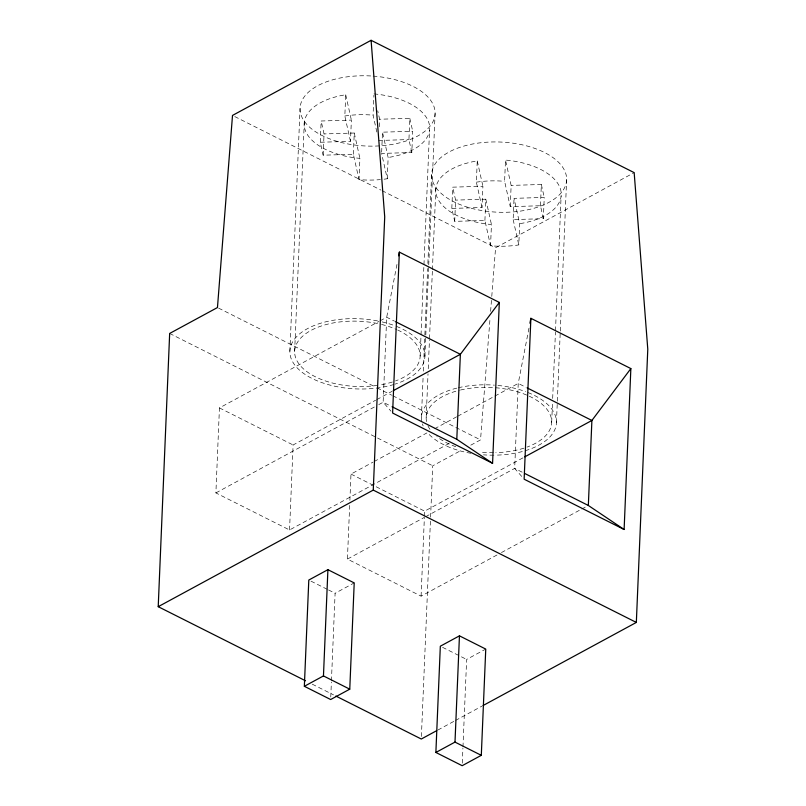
<?xml version="1.0" encoding="UTF-8"?>
<svg xmlns="http://www.w3.org/2000/svg" width="806" height="806" viewBox="0 0 806 806"><rect width="100%" height="100%" fill="white"/><g stroke="black" fill="none" stroke-linecap="round" stroke-linejoin="round"><path stroke-width="0.6" stroke-dasharray="4.03 3.02" d="M449.093 443.471L289.545 529.975L215.887 492.919L219.444 407.917L379.001 321.413M289.878 351.325L300.054 108.447M294.633 351.497L304.315 122.008M289.545 529.975L293.102 444.972L375.636 400.229M320.274 142.249L321.161 121.001L351.376 120.084L350.479 141.342L320.274 142.249L323.156 155.195L353.371 154.278L359.023 179.607A62.797 32.623 2.4 0 0 380.382 179.607M323.156 155.195L324.052 133.937L321.161 121.001M350.479 141.342L344.827 116.004L345.724 94.755A62.797 32.623 2.4 0 0 304.597 128.013A62.797 32.623 2.4 0 0 359.909 158.359L359.023 179.607M353.371 154.278L354.257 133.03L324.052 133.937M330.752 697.029L331.387 682.027M331.437 680.778L335.105 593.276L354.217 582.909M497.01 554.981L421.085 596.148L347.416 559.092L349.673 505.342M349.885 500.335L350.983 474.089L372.987 462.15M376.835 132.043L373.067 115.157L373.913 95.158M379.294 126.733L379.616 119.238L377.732 110.795M381.661 152.173L382.497 132.174L412.712 131.267L411.816 152.515L381.611 153.422L387.263 178.751A62.797 32.623 2.4 0 1 381.55 179.486M387.263 178.751L388.149 157.502L382.497 132.174M411.816 152.515L408.934 139.569L409.821 118.321L379.616 119.238M420.148 356.151L420.984 336.062M421.034 334.812L423.906 265.789M423.966 264.529L429.548 130.25M421.407 417.488L423.14 376.18M423.351 371.173L424.822 336.122M424.873 334.863L427.654 268.519M427.865 263.502L431.593 174.62M424.913 356.323L425.749 336.293M425.8 335.044L428.691 266.182M428.742 264.932L435.089 113.455M426.173 417.669L428.026 373.783M428.238 368.765L429.457 339.92M429.507 338.661L432.369 270.947M432.419 269.688L435.855 188.181M421.085 596.148L424.379 517.392L347.416 559.092M424.43 516.142L424.641 511.145L523.678 457.455M421.397 736.513L430.535 518.429M430.585 517.18L432.741 465.787L460.982 450.483M451.813 208.422L452.7 187.163L482.915 186.257L482.018 207.505L451.813 208.422L454.695 221.358L484.91 220.451L490.552 245.78A62.797 32.623 2.4 0 0 518.792 244.923L519.689 223.675L514.037 198.347L544.241 197.43L543.355 218.688L513.15 219.595L514.037 198.347M454.695 221.358L455.591 200.11L452.7 187.163M482.018 207.505L476.366 182.176L477.263 160.928A62.797 32.623 2.4 0 0 436.137 194.186A62.797 32.623 2.4 0 0 491.448 224.521L490.552 245.78M484.91 220.451L485.796 199.193L455.591 200.11M462.291 763.201L462.916 748.2M462.966 746.95L466.644 659.439L485.756 649.082M543.355 218.688L540.463 205.742L510.258 206.658L504.606 181.32L505.503 160.072A62.797 32.623 2.4 0 1 560.805 190.418A62.797 32.623 2.4 0 1 519.689 223.675M510.258 206.658L511.145 185.4L505.503 160.072M540.463 205.742L541.36 184.493L511.145 185.4M551.687 422.314L552.473 403.494M552.674 398.466L555.445 331.961M555.495 330.702L561.087 196.422M556.452 422.495L557.289 402.466M557.339 401.207L560.23 332.354M560.281 331.105L566.628 179.617M470.754 445.184L480.527 439.885L490.108 317.635M490.602 311.388L491.67 297.666M491.771 296.427L495.589 247.774L634.171 172.635M396.965 264.418L386.699 317.242L383.142 402.244L391.031 411.231M528.978 328.133L518.238 383.414L514.671 468.417L522.57 477.404M380.1 320.818L386.699 317.242L394.517 321.171M376.734 399.635L392.139 391.283M215.887 492.919L374.337 407.02M378.739 404.632L383.142 402.244L390.95 406.174M374.095 461.556L426.908 432.923M434.605 428.752L456.619 416.813M457.717 416.218L518.238 383.414L526.046 387.343M425.548 516.737L514.671 468.417L522.49 472.346M501.403 552.594L580.632 509.644M581.731 509.049L586.133 506.662M437.829 730.055L454.372 721.088M455.471 720.483L481.938 706.137M378.719 140.486L408.934 139.569M234.758 116.568L380.916 190.085M382.034 190.649L495.589 247.774M218.577 308.114L375.969 387.283M377.097 387.857L391.716 395.202M392.834 395.766L480.527 439.885M169.663 333.452L432.741 465.787M219.444 407.917L293.102 444.972M350.983 474.089L424.641 511.145M310.985 581.146L327.427 589.418M328.526 589.962L335.105 593.276M442.524 647.309L466.644 659.439M312.234 684.163L333.593 694.913M541.36 184.493L544.241 197.43M513.15 219.595L518.792 244.923M477.263 160.928L482.915 186.257M485.796 199.193L491.448 224.521M409.821 118.321L412.712 131.267M345.724 94.755L351.376 120.084M354.257 133.03L359.909 158.359M396.431 326.359A67.563 35.101 2.4 0 1 395.061 384.13M393.922 384.482A67.563 35.101 2.4 0 1 290.392 356.131A67.563 35.101 2.4 0 1 378.83 321.171M382.115 321.896A67.563 35.101 2.4 0 1 395.323 325.926M373.067 76.107A67.563 35.101 2.4 0 1 423.331 132.466A67.563 35.101 2.4 0 1 306.885 124.487A67.563 35.101 2.4 0 1 371.898 76.026M527.97 392.532A67.563 35.101 2.4 0 1 554.286 430.817A67.563 35.101 2.4 0 1 496.234 455.138M493.917 455.168A67.563 35.101 2.4 0 1 483.439 454.836M470.835 453.274A67.563 35.101 2.4 0 1 428.762 434.091M423.17 425.961A67.563 35.101 2.4 0 1 422.364 423.855M421.8 421.74A67.563 35.101 2.4 0 1 457.093 388.049M458.292 387.757A67.563 35.101 2.4 0 1 494.421 385.147M497.896 385.449A67.563 35.101 2.4 0 1 525.724 391.666M373.964 93.899A62.797 32.623 2.4 0 1 429.276 124.245A62.797 32.623 2.4 0 1 388.149 157.502M397.68 330.027A62.797 32.623 2.4 0 1 395.484 380.936M392.401 381.994A62.797 32.623 2.4 0 1 378.921 385.147M377.732 385.328A62.797 32.623 2.4 0 1 294.653 351.174A62.797 32.623 2.4 0 1 380.372 324.143M381.54 324.425A62.797 32.623 2.4 0 1 396.703 329.573M344.827 116.004A62.797 32.623 2.4 0 1 373.067 115.157M529.22 396.189A62.797 32.623 2.4 0 1 527.023 447.098M523.94 448.156A62.797 32.623 2.4 0 1 495.72 452.65M493.564 452.69A62.797 32.623 2.4 0 1 480.598 452.095M455.803 446.705A62.797 32.623 2.4 0 1 436.842 436.61M429.981 429.386A62.797 32.623 2.4 0 1 427.815 425.548M426.535 421.619A62.797 32.623 2.4 0 1 459.339 390.295M460.458 390.033A62.797 32.623 2.4 0 1 528.242 395.746M476.366 182.176A62.797 32.623 2.4 0 1 504.606 181.32M457.879 203.676A67.563 35.101 2.4 0 0 566.034 183.828A67.563 35.101 2.4 0 0 473.414 143.851A67.563 35.101 2.4 0 0 457.879 203.676"/><path stroke-width="1.21" d="M305.494 680.768L158.218 606.686L169.663 333.452L217.459 307.549L232.511 115.429L371.092 40.3L634.171 172.635L647.782 349.21L636.337 622.433L483.046 705.542M304.346 686.299L308.799 580.038L327.911 569.681L354.217 582.909L349.764 689.17L330.651 699.527L304.346 686.299L323.458 675.932L349.764 689.17M323.458 675.932L327.911 569.681M158.218 606.686L373.259 490.098L384.714 216.864L371.092 40.3M399.353 252.127L392.603 413.035L492.577 463.319L499.317 302.421L399.353 252.127L398.638 255.814M435.875 752.461L440.328 646.211L459.45 635.843L485.756 649.082L481.303 755.333L462.181 765.7L435.875 752.461L454.997 742.104L481.303 755.333M492.577 463.319L456.8 439.3L460.367 354.297L499.317 302.421M454.997 742.104L459.45 635.843M530.882 318.299L524.142 479.207L624.116 529.492L630.856 368.584L530.882 318.299L529.935 323.216M624.116 529.492L588.34 505.473L591.896 420.46L630.856 368.584M393.237 390.688L460.367 354.297L395.625 321.735M524.777 456.851L591.896 420.46L527.164 387.898M436.731 730.649L421.286 739.021L335.85 696.041M392.069 406.738L456.8 439.3M524.716 473.465L588.34 505.473M373.259 490.098L636.337 622.433"/></g></svg>
